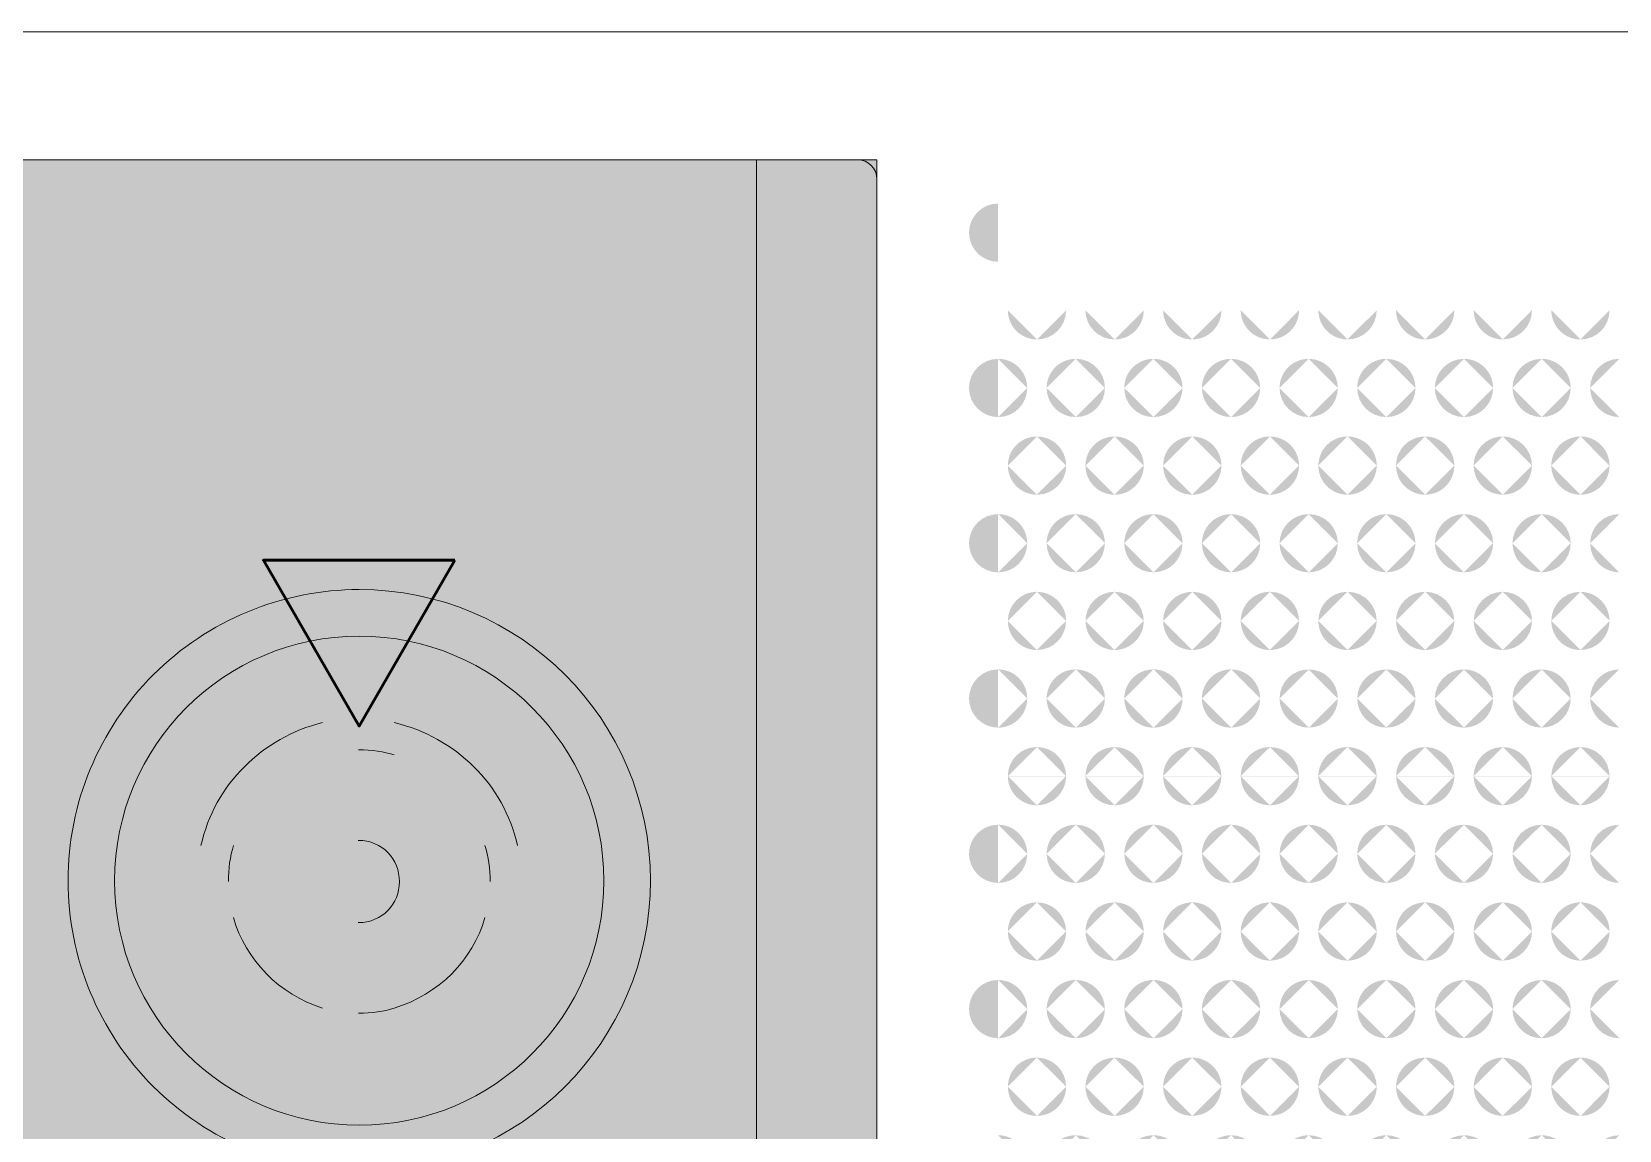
# Model space of a CAD drawing. Header units: millimetres. Extents: x 53 to 536, y 329 to 488.
# Drawn here: x 372.69 to 413.59, y 459.22 to 487.53 of the extents above; entities that cross this region are included whole.
import ezdxf

# ---------------------------------------------------------------- set-up
doc = ezdxf.new("R2010")
doc.units = ezdxf.units.MM
doc.header["$MEASUREMENT"] = 0

msp = doc.modelspace()

# ---------------------------------------------------------------- hatches: boundary and pattern name
at = {"transparency": 33554559}
h = msp.add_hatch(color=256, dxfattribs=at)
h.paths.add_polyline_path([(194.888, 484.233, 0.413518), (194.387, 483.732)], flags=0)
h.paths.add_polyline_path([(194.387, 483.732), (194.387, 447.576)], flags=0)
h.paths.add_polyline_path([(194.387, 447.576, 0.412064), (194.888, 447.076)], flags=0)
h.paths.add_polyline_path([(194.888, 447.076), (393.967, 447.076)], flags=0)
h.paths.add_polyline_path([(393.967, 447.076, 0.411337), (394.467, 447.576)], flags=0)
h.paths.add_polyline_path([(394.467, 447.576), (394.467, 483.732)], flags=0)
h.paths.add_polyline_path([(394.467, 483.732, 0.412791), (393.967, 484.233)], flags=0)
for points in [[(194.387, 447.077), (394.467, 447.077), (394.467, 484.233), (194.387, 484.233)], [(397.59, 483.102), (397.59, 481.602), (397.59, 481.602, -0.41376), (396.839, 482.353), (396.839, 482.353, -0.413809)], [(397.59, 479.101), (397.59, 477.6), (397.59, 477.6, -0.41376), (396.839, 478.351), (396.839, 478.351, -0.414027)], [(397.59, 475.099), (397.59, 473.599), (397.59, 473.599, -0.41376), (396.839, 474.35), (396.839, 474.35, -0.413542)], [(381.128, 469.639), (383.594, 473.911), (378.661, 473.911)], [(387.431, 465.654, 0.414217), (381.128, 471.956), (381.128, 471.956, 0.414108), (374.827, 465.654), (374.827, 465.654, 0.414223), (381.128, 459.352), (381.128, 459.352, 0.414332)], [(397.59, 471.098), (397.59, 469.597), (397.59, 469.597, -0.413976), (396.839, 470.348), (396.839, 470.348, -0.413542)], [(397.59, 467.095), (397.59, 465.595), (397.59, 465.595, -0.413709), (396.839, 466.347), (396.839, 466.347, -0.41359)], [(397.59, 463.094), (397.59, 461.593), (397.59, 461.593, -0.413275), (396.839, 462.344), (396.839, 462.344, -0.414027)]]:
    msp.add_hatch(color=256, dxfattribs=at).paths.add_polyline_path(points)
h = msp.add_hatch(color=256, dxfattribs=at)
h.paths.add_polyline_path([(397.59, 477.6), (397.59, 479.101)], flags=0)
h.paths.add_polyline_path([(398.339, 478.35, 0.414779), (397.59, 479.101)], flags=0)
h.paths.add_polyline_path([(397.59, 477.6, 0.414078), (398.339, 478.35)], flags=0)
h.paths.add_polyline_path([(401.591, 479.101), (401.591, 477.6)], flags=0)
h.paths.add_polyline_path([(400.84, 478.35, 0.414027), (401.591, 477.6)], flags=0)
h.paths.add_polyline_path([(401.591, 479.101, 0.414729), (400.84, 478.35)], flags=0)
h.paths.add_polyline_path([(398.839, 478.35, 0.414027), (399.59, 477.6)], flags=0)
h.paths.add_polyline_path([(399.59, 479.101, 0.414729), (398.839, 478.35)], flags=0)
h.paths.add_polyline_path([(400.341, 478.35, 0.41376), (399.59, 479.101)], flags=0)
h.paths.add_polyline_path([(399.59, 477.6, 0.413057), (400.341, 478.35)], flags=0)
h.paths.add_polyline_path([(399.341, 476.35), (397.84, 476.35)], flags=0)
h.paths.add_polyline_path([(398.589, 477.1, 0.415048), (397.84, 476.35)], flags=0)
h.paths.add_polyline_path([(399.341, 476.35, 0.414244), (398.589, 477.1)], flags=0)
h.paths.add_polyline_path([(401.34, 476.35), (399.839, 476.35)], flags=0)
h.paths.add_polyline_path([(400.591, 477.1, 0.414244), (399.839, 476.35)], flags=0)
h.paths.add_polyline_path([(401.34, 476.35, 0.415048), (400.591, 477.1)], flags=0)
h.paths.add_polyline_path([(397.84, 480.351), (399.341, 480.351)], flags=0)
h.paths.add_polyline_path([(398.589, 479.601, 0.413759), (399.341, 480.351)], flags=0)
h.paths.add_polyline_path([(397.84, 480.351, 0.414563), (398.589, 479.601)], flags=0)
h.paths.add_polyline_path([(399.839, 480.351), (401.34, 480.351)], flags=0)
h.paths.add_polyline_path([(400.591, 479.601, 0.414563), (401.34, 480.351)], flags=0)
h.paths.add_polyline_path([(399.839, 480.351, 0.413759), (400.591, 479.601)], flags=0)
h = msp.add_hatch(color=256, dxfattribs=at)
h.paths.add_polyline_path([(401.591, 477.6), (401.591, 479.101)], flags=0)
h.paths.add_polyline_path([(402.34, 478.35, 0.414779), (401.591, 479.101)], flags=0)
h.paths.add_polyline_path([(401.591, 477.6, 0.414078), (402.34, 478.35)], flags=0)
h.paths.add_polyline_path([(405.591, 479.101), (405.591, 477.6)], flags=0)
h.paths.add_polyline_path([(404.84, 478.35, 0.413542), (405.591, 477.6)], flags=0)
h.paths.add_polyline_path([(405.591, 479.101, 0.414244), (404.84, 478.35)], flags=0)
h.paths.add_polyline_path([(402.84, 478.35, 0.414027), (403.591, 477.6)], flags=0)
h.paths.add_polyline_path([(403.591, 479.101, 0.414729), (402.84, 478.35)], flags=0)
h.paths.add_polyline_path([(404.342, 478.35, 0.413276), (403.591, 479.101)], flags=0)
h.paths.add_polyline_path([(403.591, 477.6, 0.412573), (404.342, 478.35)], flags=0)
h.paths.add_polyline_path([(403.342, 476.35), (401.841, 476.35)], flags=0)
h.paths.add_polyline_path([(402.59, 477.1, 0.415048), (401.841, 476.35)], flags=0)
h.paths.add_polyline_path([(403.342, 476.35, 0.414728), (402.59, 477.1)], flags=0)
h.paths.add_polyline_path([(405.341, 476.35), (403.84, 476.35)], flags=0)
h.paths.add_polyline_path([(404.592, 477.1, 0.415212), (403.84, 476.35)], flags=0)
h.paths.add_polyline_path([(405.341, 476.35, 0.415048), (404.592, 477.1)], flags=0)
h.paths.add_polyline_path([(401.841, 480.351), (403.342, 480.351)], flags=0)
h.paths.add_polyline_path([(402.59, 479.601, 0.414243), (403.342, 480.351)], flags=0)
h.paths.add_polyline_path([(401.841, 480.351, 0.414563), (402.59, 479.601)], flags=0)
h.paths.add_polyline_path([(403.84, 480.351), (405.341, 480.351)], flags=0)
h.paths.add_polyline_path([(404.592, 479.601, 0.414563), (405.341, 480.351)], flags=0)
h.paths.add_polyline_path([(403.84, 480.351, 0.414728), (404.592, 479.601)], flags=0)
h = msp.add_hatch(color=256, dxfattribs=at)
h.paths.add_polyline_path([(405.591, 477.6), (405.591, 479.101)], flags=0)
h.paths.add_polyline_path([(406.341, 478.35, 0.414027), (405.591, 479.101)], flags=0)
h.paths.add_polyline_path([(405.591, 477.6, 0.413325), (406.341, 478.35)], flags=0)
h.paths.add_polyline_path([(409.592, 479.101), (409.592, 477.6)], flags=0)
h.paths.add_polyline_path([(408.841, 478.35, 0.413274), (409.592, 477.6)], flags=0)
h.paths.add_polyline_path([(409.592, 479.101, 0.413977), (408.841, 478.35)], flags=0)
h.paths.add_polyline_path([(406.841, 478.35, 0.41381), (407.591, 477.6)], flags=0)
h.paths.add_polyline_path([(407.591, 479.101, 0.414512), (406.841, 478.35)], flags=0)
h.paths.add_polyline_path([(408.342, 478.35, 0.41376), (407.591, 479.101)], flags=0)
h.paths.add_polyline_path([(407.591, 477.6, 0.413057), (408.342, 478.35)], flags=0)
h.paths.add_polyline_path([(407.343, 476.35), (405.84, 476.35)], flags=0)
h.paths.add_polyline_path([(406.591, 477.1, 0.414997), (405.84, 476.35)], flags=0)
h.paths.add_polyline_path([(407.343, 476.35, 0.414244), (406.591, 477.1)], flags=0)
h.paths.add_polyline_path([(409.342, 476.35), (407.842, 476.35)], flags=0)
h.paths.add_polyline_path([(408.591, 477.1, 0.41478), (407.842, 476.35)], flags=0)
h.paths.add_polyline_path([(409.342, 476.35, 0.414997), (408.591, 477.1)], flags=0)
h.paths.add_polyline_path([(405.84, 480.351), (407.343, 480.351)], flags=0)
h.paths.add_polyline_path([(406.591, 479.601, 0.413759), (407.343, 480.351)], flags=0)
h.paths.add_polyline_path([(405.84, 480.351, 0.414512), (406.591, 479.601)], flags=0)
h.paths.add_polyline_path([(407.842, 480.351), (409.342, 480.351)], flags=0)
h.paths.add_polyline_path([(408.591, 479.601, 0.414512), (409.342, 480.351)], flags=0)
h.paths.add_polyline_path([(407.842, 480.351, 0.414295), (408.591, 479.601)], flags=0)
h = msp.add_hatch(color=256, dxfattribs=at)
h.paths.add_polyline_path([(409.592, 477.6), (409.592, 479.101)], flags=0)
h.paths.add_polyline_path([(410.341, 478.35, 0.414294), (409.592, 479.101)], flags=0)
h.paths.add_polyline_path([(409.592, 477.6, 0.413592), (410.341, 478.35)], flags=0)
h.paths.add_polyline_path([(413.592, 479.101), (413.592, 477.6)], flags=0)
h.paths.add_polyline_path([(412.842, 478.35, 0.41284), (413.592, 477.6)], flags=0)
h.paths.add_polyline_path([(413.592, 479.101, 0.413542), (412.842, 478.35)], flags=0)
h.paths.add_polyline_path([(410.841, 478.35, 0.413274), (411.592, 477.6)], flags=0)
h.paths.add_polyline_path([(411.592, 479.101, 0.413977), (410.841, 478.35)], flags=0)
h.paths.add_polyline_path([(412.341, 478.35, 0.414294), (411.592, 479.101)], flags=0)
h.paths.add_polyline_path([(411.592, 477.6, 0.413592), (412.341, 478.35)], flags=0)
h.paths.add_polyline_path([(411.344, 476.35), (409.843, 476.35)], flags=0)
h.paths.add_polyline_path([(410.591, 477.1, 0.415048), (409.843, 476.35)], flags=0)
h.paths.add_polyline_path([(411.344, 476.35, 0.413976), (410.591, 477.1)], flags=0)
h.paths.add_polyline_path([(413.342, 476.35), (411.842, 476.35)], flags=0)
h.paths.add_polyline_path([(412.594, 477.1, 0.414728), (411.842, 476.35)], flags=0)
h.paths.add_polyline_path([(413.342, 476.35, 0.414563), (412.594, 477.1)], flags=0)
h.paths.add_polyline_path([(409.843, 480.351), (411.344, 480.351)], flags=0)
h.paths.add_polyline_path([(410.591, 479.601, 0.413491), (411.344, 480.351)], flags=0)
h.paths.add_polyline_path([(409.843, 480.351, 0.414563), (410.591, 479.601)], flags=0)
h.paths.add_polyline_path([(411.842, 480.351), (413.342, 480.351)], flags=0)
h.paths.add_polyline_path([(412.594, 479.601, 0.414077), (413.342, 480.351)], flags=0)
h.paths.add_polyline_path([(411.842, 480.351, 0.414243), (412.594, 479.601)], flags=0)
h = msp.add_hatch(color=256, dxfattribs=at)
h.paths.add_polyline_path([(397.59, 473.599), (397.59, 475.099)], flags=0)
h.paths.add_polyline_path([(398.339, 474.349, 0.414294), (397.59, 475.099)], flags=0)
h.paths.add_polyline_path([(397.59, 473.599, 0.414078), (398.339, 474.349)], flags=0)
h.paths.add_polyline_path([(401.591, 475.099), (401.591, 473.599)], flags=0)
h.paths.add_polyline_path([(400.84, 474.349, 0.414027), (401.591, 473.599)], flags=0)
h.paths.add_polyline_path([(401.591, 475.099, 0.414244), (400.84, 474.349)], flags=0)
h.paths.add_polyline_path([(398.839, 474.349, 0.414027), (399.59, 473.599)], flags=0)
h.paths.add_polyline_path([(399.59, 475.099, 0.414244), (398.839, 474.349)], flags=0)
h.paths.add_polyline_path([(400.341, 474.349, 0.413275), (399.59, 475.099)], flags=0)
h.paths.add_polyline_path([(399.59, 473.599, 0.413057), (400.341, 474.349)], flags=0)
h.paths.add_polyline_path([(399.341, 472.349), (397.84, 472.349)], flags=0)
h.paths.add_polyline_path([(398.589, 473.098, 0.414078), (397.84, 472.349)], flags=0)
h.paths.add_polyline_path([(399.341, 472.349, 0.413274), (398.589, 473.098)], flags=0)
h.paths.add_polyline_path([(401.34, 472.349), (399.839, 472.349)], flags=0)
h.paths.add_polyline_path([(400.591, 473.098, 0.413274), (399.839, 472.349)], flags=0)
h.paths.add_polyline_path([(401.34, 472.349, 0.414078), (400.591, 473.098)], flags=0)
h.paths.add_polyline_path([(397.84, 476.35), (399.341, 476.35)], flags=0)
h.paths.add_polyline_path([(398.589, 475.6, 0.414244), (399.341, 476.35)], flags=0)
h.paths.add_polyline_path([(397.84, 476.35, 0.415048), (398.589, 475.6)], flags=0)
h.paths.add_polyline_path([(399.839, 476.35), (401.34, 476.35)], flags=0)
h.paths.add_polyline_path([(400.591, 475.6, 0.415048), (401.34, 476.35)], flags=0)
h.paths.add_polyline_path([(399.839, 476.35, 0.414244), (400.591, 475.6)], flags=0)
h = msp.add_hatch(color=256, dxfattribs=at)
h.paths.add_polyline_path([(401.591, 473.599), (401.591, 475.099)], flags=0)
h.paths.add_polyline_path([(402.34, 474.349, 0.414294), (401.591, 475.099)], flags=0)
h.paths.add_polyline_path([(401.591, 473.599, 0.414078), (402.34, 474.349)], flags=0)
h.paths.add_polyline_path([(405.591, 475.099), (405.591, 473.599)], flags=0)
h.paths.add_polyline_path([(404.84, 474.349, 0.413542), (405.591, 473.599)], flags=0)
h.paths.add_polyline_path([(405.591, 475.099, 0.41376), (404.84, 474.349)], flags=0)
h.paths.add_polyline_path([(402.84, 474.349, 0.414027), (403.591, 473.599)], flags=0)
h.paths.add_polyline_path([(403.591, 475.099, 0.414244), (402.84, 474.349)], flags=0)
h.paths.add_polyline_path([(404.342, 474.349, 0.412791), (403.591, 475.099)], flags=0)
h.paths.add_polyline_path([(403.591, 473.599, 0.412573), (404.342, 474.349)], flags=0)
h.paths.add_polyline_path([(403.342, 472.349), (401.841, 472.349)], flags=0)
h.paths.add_polyline_path([(402.59, 473.098, 0.414078), (401.841, 472.349)], flags=0)
h.paths.add_polyline_path([(403.342, 472.349, 0.413759), (402.59, 473.098)], flags=0)
h.paths.add_polyline_path([(405.341, 472.349), (403.84, 472.349)], flags=0)
h.paths.add_polyline_path([(404.592, 473.098, 0.414243), (403.84, 472.349)], flags=0)
h.paths.add_polyline_path([(405.341, 472.349, 0.414078), (404.592, 473.098)], flags=0)
h.paths.add_polyline_path([(401.841, 476.35), (403.342, 476.35)], flags=0)
h.paths.add_polyline_path([(402.59, 475.6, 0.414728), (403.342, 476.35)], flags=0)
h.paths.add_polyline_path([(401.841, 476.35, 0.415048), (402.59, 475.6)], flags=0)
h.paths.add_polyline_path([(403.84, 476.35), (405.341, 476.35)], flags=0)
h.paths.add_polyline_path([(404.592, 475.6, 0.415048), (405.341, 476.35)], flags=0)
h.paths.add_polyline_path([(403.84, 476.35, 0.415212), (404.592, 475.6)], flags=0)
h = msp.add_hatch(color=256, dxfattribs=at)
h.paths.add_polyline_path([(405.591, 473.599), (405.591, 475.099)], flags=0)
h.paths.add_polyline_path([(406.341, 474.349, 0.413542), (405.591, 475.099)], flags=0)
h.paths.add_polyline_path([(405.591, 473.599, 0.413325), (406.341, 474.349)], flags=0)
h.paths.add_polyline_path([(409.592, 475.099), (409.592, 473.599)], flags=0)
h.paths.add_polyline_path([(408.841, 474.349, 0.413274), (409.592, 473.599)], flags=0)
h.paths.add_polyline_path([(409.592, 475.099, 0.413492), (408.841, 474.349)], flags=0)
h.paths.add_polyline_path([(406.841, 474.349, 0.41381), (407.591, 473.599)], flags=0)
h.paths.add_polyline_path([(407.591, 475.099, 0.414027), (406.841, 474.349)], flags=0)
h.paths.add_polyline_path([(408.342, 474.349, 0.413275), (407.591, 475.099)], flags=0)
h.paths.add_polyline_path([(407.591, 473.599, 0.413057), (408.342, 474.349)], flags=0)
h.paths.add_polyline_path([(407.343, 472.349), (405.84, 472.349)], flags=0)
h.paths.add_polyline_path([(406.591, 473.098, 0.414027), (405.84, 472.349)], flags=0)
h.paths.add_polyline_path([(407.343, 472.349, 0.413274), (406.591, 473.098)], flags=0)
h.paths.add_polyline_path([(409.342, 472.349), (407.842, 472.349)], flags=0)
h.paths.add_polyline_path([(408.591, 473.098, 0.41381), (407.842, 472.349)], flags=0)
h.paths.add_polyline_path([(409.342, 472.349, 0.414027), (408.591, 473.098)], flags=0)
h.paths.add_polyline_path([(405.84, 476.35), (407.343, 476.35)], flags=0)
h.paths.add_polyline_path([(406.591, 475.6, 0.414244), (407.343, 476.35)], flags=0)
h.paths.add_polyline_path([(405.84, 476.35, 0.414997), (406.591, 475.6)], flags=0)
h.paths.add_polyline_path([(407.842, 476.35), (409.342, 476.35)], flags=0)
h.paths.add_polyline_path([(408.591, 475.6, 0.414997), (409.342, 476.35)], flags=0)
h.paths.add_polyline_path([(407.842, 476.35, 0.41478), (408.591, 475.6)], flags=0)
h = msp.add_hatch(color=256, dxfattribs=at)
h.paths.add_polyline_path([(409.592, 473.599), (409.592, 475.099)], flags=0)
h.paths.add_polyline_path([(410.341, 474.349, 0.413809), (409.592, 475.099)], flags=0)
h.paths.add_polyline_path([(409.592, 473.599, 0.413592), (410.341, 474.349)], flags=0)
h.paths.add_polyline_path([(413.592, 475.099), (413.592, 473.599)], flags=0)
h.paths.add_polyline_path([(412.842, 474.349, 0.41284), (413.592, 473.599)], flags=0)
h.paths.add_polyline_path([(413.592, 475.099, 0.413057), (412.842, 474.349)], flags=0)
h.paths.add_polyline_path([(410.841, 474.349, 0.413274), (411.592, 473.599)], flags=0)
h.paths.add_polyline_path([(411.592, 475.099, 0.413492), (410.841, 474.349)], flags=0)
h.paths.add_polyline_path([(412.341, 474.349, 0.413809), (411.592, 475.099)], flags=0)
h.paths.add_polyline_path([(411.592, 473.599, 0.413592), (412.341, 474.349)], flags=0)
h.paths.add_polyline_path([(411.344, 472.349), (409.843, 472.349)], flags=0)
h.paths.add_polyline_path([(410.591, 473.098, 0.414078), (409.843, 472.349)], flags=0)
h.paths.add_polyline_path([(411.344, 472.349, 0.413006), (410.591, 473.098)], flags=0)
h.paths.add_polyline_path([(413.342, 472.349), (411.842, 472.349)], flags=0)
h.paths.add_polyline_path([(412.594, 473.098, 0.413759), (411.842, 472.349)], flags=0)
h.paths.add_polyline_path([(413.342, 472.349, 0.413592), (412.594, 473.098)], flags=0)
h.paths.add_polyline_path([(409.843, 476.35), (411.344, 476.35)], flags=0)
h.paths.add_polyline_path([(410.591, 475.6, 0.413976), (411.344, 476.35)], flags=0)
h.paths.add_polyline_path([(409.843, 476.35, 0.415048), (410.591, 475.6)], flags=0)
h.paths.add_polyline_path([(411.842, 476.35), (413.342, 476.35)], flags=0)
h.paths.add_polyline_path([(412.594, 475.6, 0.414563), (413.342, 476.35)], flags=0)
h.paths.add_polyline_path([(411.842, 476.35, 0.414728), (412.594, 475.6)], flags=0)
h = msp.add_hatch(color=256, dxfattribs=at)
h.paths.add_polyline_path([(381.128, 458.152, 0.414199), (388.631, 465.654)], flags=0)
h.paths.add_polyline_path([(373.626, 465.654, 0.414275), (381.128, 458.152)], flags=0)
h.paths.add_polyline_path([(381.128, 473.155, 0.414253), (373.626, 465.654)], flags=0)
h.paths.add_polyline_path([(388.631, 465.654, 0.414178), (381.128, 473.155)], flags=0)
h = msp.add_hatch(color=256, dxfattribs=at)
h.paths.add_polyline_path([(397.59, 469.597), (397.59, 471.098)], flags=0)
h.paths.add_polyline_path([(398.339, 470.347, 0.414294), (397.59, 471.098)], flags=0)
h.paths.add_polyline_path([(397.59, 469.597, 0.414294), (398.339, 470.347)], flags=0)
h.paths.add_polyline_path([(401.591, 471.098), (401.591, 469.597)], flags=0)
h.paths.add_polyline_path([(400.84, 470.347, 0.414244), (401.591, 469.597)], flags=0)
h.paths.add_polyline_path([(401.591, 471.098, 0.414244), (400.84, 470.347)], flags=0)
h.paths.add_polyline_path([(398.839, 470.347, 0.414244), (399.59, 469.597)], flags=0)
h.paths.add_polyline_path([(399.59, 471.098, 0.414244), (398.839, 470.347)], flags=0)
h.paths.add_polyline_path([(400.341, 470.347, 0.413275), (399.59, 471.098)], flags=0)
h.paths.add_polyline_path([(399.59, 469.597, 0.413275), (400.341, 470.347)], flags=0)
h.paths.add_polyline_path([(399.341, 468.347), (397.84, 468.347)], flags=0)
h.paths.add_polyline_path([(398.589, 469.096, 0.414346), (397.84, 468.347)], flags=0)
h.paths.add_polyline_path([(399.341, 468.347, 0.41354), (398.589, 469.096)], flags=0)
h.paths.add_polyline_path([(401.34, 468.347), (399.839, 468.347)], flags=0)
h.paths.add_polyline_path([(400.591, 469.096, 0.41354), (399.839, 468.347)], flags=0)
h.paths.add_polyline_path([(401.34, 468.347, 0.414346), (400.591, 469.096)], flags=0)
h.paths.add_polyline_path([(397.84, 472.348), (397.84, 472.349), (399.341, 472.349), (399.341, 472.348)], flags=0)
h.paths.add_polyline_path([(398.589, 471.598, 0.413759), (399.341, 472.348)], flags=0)
h.paths.add_polyline_path([(397.84, 472.348, 0.414563), (398.589, 471.598)], flags=0)
h.paths.add_polyline_path([(399.839, 472.348), (399.839, 472.349), (401.34, 472.349), (401.34, 472.348)], flags=0)
h.paths.add_polyline_path([(400.591, 471.598, 0.414563), (401.34, 472.348)], flags=0)
h.paths.add_polyline_path([(399.839, 472.348, 0.413759), (400.591, 471.598)], flags=0)
h = msp.add_hatch(color=256, dxfattribs=at)
h.paths.add_polyline_path([(401.591, 469.597), (401.591, 471.098)], flags=0)
h.paths.add_polyline_path([(402.34, 470.347, 0.414294), (401.591, 471.098)], flags=0)
h.paths.add_polyline_path([(401.591, 469.597, 0.414294), (402.34, 470.347)], flags=0)
h.paths.add_polyline_path([(405.591, 471.098), (405.591, 469.597)], flags=0)
h.paths.add_polyline_path([(404.84, 470.347, 0.41376), (405.591, 469.597)], flags=0)
h.paths.add_polyline_path([(405.591, 471.098, 0.41376), (404.84, 470.347)], flags=0)
h.paths.add_polyline_path([(402.84, 470.347, 0.414244), (403.591, 469.597)], flags=0)
h.paths.add_polyline_path([(403.591, 471.098, 0.414244), (402.84, 470.347)], flags=0)
h.paths.add_polyline_path([(404.342, 470.347, 0.412791), (403.591, 471.098)], flags=0)
h.paths.add_polyline_path([(403.591, 469.597, 0.412791), (404.342, 470.347)], flags=0)
h.paths.add_polyline_path([(403.342, 468.347), (401.841, 468.347)], flags=0)
h.paths.add_polyline_path([(402.59, 469.096, 0.414346), (401.841, 468.347)], flags=0)
h.paths.add_polyline_path([(403.342, 468.347, 0.414025), (402.59, 469.096)], flags=0)
h.paths.add_polyline_path([(405.341, 468.347), (403.84, 468.347)], flags=0)
h.paths.add_polyline_path([(404.592, 469.096, 0.414509), (403.84, 468.347)], flags=0)
h.paths.add_polyline_path([(405.341, 468.347, 0.414346), (404.592, 469.096)], flags=0)
h.paths.add_polyline_path([(401.841, 472.348), (401.841, 472.349), (403.342, 472.349), (403.342, 472.348)], flags=0)
h.paths.add_polyline_path([(402.59, 471.598, 0.414243), (403.342, 472.348)], flags=0)
h.paths.add_polyline_path([(401.841, 472.348, 0.414563), (402.59, 471.598)], flags=0)
h.paths.add_polyline_path([(403.84, 472.348), (403.84, 472.349), (405.341, 472.349), (405.341, 472.348)], flags=0)
h.paths.add_polyline_path([(404.592, 471.598, 0.414563), (405.341, 472.348)], flags=0)
h.paths.add_polyline_path([(403.84, 472.348, 0.414728), (404.592, 471.598)], flags=0)
h = msp.add_hatch(color=256, dxfattribs=at)
h.paths.add_polyline_path([(405.591, 469.597), (405.591, 471.098)], flags=0)
h.paths.add_polyline_path([(406.341, 470.347, 0.413542), (405.591, 471.098)], flags=0)
h.paths.add_polyline_path([(405.591, 469.597, 0.413542), (406.341, 470.347)], flags=0)
h.paths.add_polyline_path([(409.592, 471.098), (409.592, 469.597)], flags=0)
h.paths.add_polyline_path([(408.841, 470.347, 0.413492), (409.592, 469.597)], flags=0)
h.paths.add_polyline_path([(409.592, 471.098, 0.413492), (408.841, 470.347)], flags=0)
h.paths.add_polyline_path([(406.841, 470.347, 0.414027), (407.591, 469.597)], flags=0)
h.paths.add_polyline_path([(407.591, 471.098, 0.414027), (406.841, 470.347)], flags=0)
h.paths.add_polyline_path([(408.342, 470.347, 0.413275), (407.591, 471.098)], flags=0)
h.paths.add_polyline_path([(407.591, 469.597, 0.413275), (408.342, 470.347)], flags=0)
h.paths.add_polyline_path([(407.343, 468.347), (405.84, 468.347)], flags=0)
h.paths.add_polyline_path([(406.591, 469.096, 0.414294), (405.84, 468.347)], flags=0)
h.paths.add_polyline_path([(407.343, 468.347, 0.41354), (406.591, 469.096)], flags=0)
h.paths.add_polyline_path([(409.342, 468.347), (407.842, 468.347)], flags=0)
h.paths.add_polyline_path([(408.591, 469.096, 0.414077), (407.842, 468.347)], flags=0)
h.paths.add_polyline_path([(409.342, 468.347, 0.414294), (408.591, 469.096)], flags=0)
h.paths.add_polyline_path([(405.84, 472.348), (405.84, 472.349), (407.343, 472.349), (407.343, 472.348)], flags=0)
h.paths.add_polyline_path([(406.591, 471.598, 0.413759), (407.343, 472.348)], flags=0)
h.paths.add_polyline_path([(405.84, 472.348, 0.414512), (406.591, 471.598)], flags=0)
h.paths.add_polyline_path([(407.842, 472.348), (407.842, 472.349), (409.342, 472.349), (409.342, 472.348)], flags=0)
h.paths.add_polyline_path([(408.591, 471.598, 0.414512), (409.342, 472.348)], flags=0)
h.paths.add_polyline_path([(407.842, 472.348, 0.414295), (408.591, 471.598)], flags=0)
h = msp.add_hatch(color=256, dxfattribs=at)
h.paths.add_polyline_path([(409.592, 469.597), (409.592, 471.098)], flags=0)
h.paths.add_polyline_path([(410.341, 470.347, 0.413809), (409.592, 471.098)], flags=0)
h.paths.add_polyline_path([(409.592, 469.597, 0.413809), (410.341, 470.347)], flags=0)
h.paths.add_polyline_path([(413.592, 471.098), (413.592, 469.597)], flags=0)
h.paths.add_polyline_path([(412.842, 470.347, 0.413057), (413.592, 469.597)], flags=0)
h.paths.add_polyline_path([(413.592, 471.098, 0.413057), (412.842, 470.347)], flags=0)
h.paths.add_polyline_path([(410.841, 470.347, 0.413492), (411.592, 469.597)], flags=0)
h.paths.add_polyline_path([(411.592, 471.098, 0.413492), (410.841, 470.347)], flags=0)
h.paths.add_polyline_path([(412.341, 470.347, 0.413809), (411.592, 471.098)], flags=0)
h.paths.add_polyline_path([(411.592, 469.597, 0.413809), (412.341, 470.347)], flags=0)
h.paths.add_polyline_path([(411.344, 468.347), (409.843, 468.347)], flags=0)
h.paths.add_polyline_path([(410.591, 469.096, 0.414346), (409.843, 468.347)], flags=0)
h.paths.add_polyline_path([(411.344, 468.347, 0.413272), (410.591, 469.096)], flags=0)
h.paths.add_polyline_path([(413.342, 468.347), (411.842, 468.347)], flags=0)
h.paths.add_polyline_path([(412.594, 469.096, 0.414025), (411.842, 468.347)], flags=0)
h.paths.add_polyline_path([(413.342, 468.347, 0.41386), (412.594, 469.096)], flags=0)
h.paths.add_polyline_path([(409.843, 472.348), (409.843, 472.349), (411.344, 472.349), (411.344, 472.348)], flags=0)
h.paths.add_polyline_path([(410.591, 471.598, 0.413491), (411.344, 472.348)], flags=0)
h.paths.add_polyline_path([(409.843, 472.348, 0.414563), (410.591, 471.598)], flags=0)
h.paths.add_polyline_path([(411.842, 472.348), (411.842, 472.349), (413.342, 472.349), (413.342, 472.348)], flags=0)
h.paths.add_polyline_path([(412.594, 471.598, 0.414077), (413.342, 472.348)], flags=0)
h.paths.add_polyline_path([(411.842, 472.348, 0.414243), (412.594, 471.598)], flags=0)
h = msp.add_hatch(color=256, dxfattribs=at)
h.paths.add_polyline_path([(381.106, 469.025, 0.070102), (380.18, 468.893)], flags=0)
h.paths.add_polyline_path([(380.18, 468.893), (380.18, 469.73)], flags=0)
h.paths.add_polyline_path([(377.051, 466.557), (377.887, 466.557)], flags=0)
h.paths.add_polyline_path([(380.179, 468.893, 0.264187), (377.887, 466.557)], flags=0)
h.paths.add_polyline_path([(380.179, 468.893), (380.179, 466.557), (377.89, 466.557)], flags=0)
h.paths.add_polyline_path([(377.756, 465.631, 0.070082), (377.89, 464.706)], flags=0)
h.paths.add_polyline_path([(377.89, 464.706), (380.179, 464.706), (380.179, 462.369)], flags=0)
h.paths.add_polyline_path([(377.887, 464.706), (377.051, 464.706)], flags=0)
h.paths.add_polyline_path([(377.051, 464.706, 0.285216), (380.18, 461.576)], flags=0)
h.paths.add_polyline_path([(380.18, 461.576), (380.18, 462.369)], flags=0)
h.paths.add_polyline_path([(380.18, 462.369, 0.069392), (381.106, 462.239)], flags=0)
h.paths.add_polyline_path([(382.031, 462.369), (382.031, 461.576)], flags=0)
h.paths.add_polyline_path([(382.031, 461.576, 0.288515), (385.204, 464.706)], flags=0)
h.paths.add_polyline_path([(385.204, 464.706), (384.368, 464.706)], flags=0)
h.paths.add_polyline_path([(384.368, 464.706, 0.069332), (384.501, 465.631)], flags=0)
h.paths.add_polyline_path([(384.368, 466.557), (385.204, 466.557)], flags=0)
h.paths.add_polyline_path([(384.366, 466.557, 0.268692), (382.031, 468.893)], flags=0)
h.paths.add_polyline_path([(384.366, 466.557), (382.031, 466.557)], flags=0)
h.paths.add_polyline_path([(381.105, 466.69, 0.406622), (380.047, 465.631)], flags=0)
h.paths.add_polyline_path([(380.047, 465.631, 0.406622), (381.105, 464.573)], flags=0)
h.paths.add_polyline_path([(382.031, 464.706), (384.366, 464.706)], flags=0)
h = msp.add_hatch(color=256, dxfattribs=at)
h.paths.add_polyline_path([(397.59, 465.595), (397.59, 467.095)], flags=0)
h.paths.add_polyline_path([(398.339, 466.346, 0.414346), (397.59, 467.095)], flags=0)
h.paths.add_polyline_path([(397.59, 465.595, 0.414026), (398.339, 466.346)], flags=0)
h.paths.add_polyline_path([(401.591, 467.095), (401.591, 465.595)], flags=0)
h.paths.add_polyline_path([(400.84, 466.346, 0.413977), (401.591, 465.595)], flags=0)
h.paths.add_polyline_path([(401.591, 467.095, 0.414294), (400.84, 466.346)], flags=0)
h.paths.add_polyline_path([(398.839, 466.346, 0.413977), (399.59, 465.595)], flags=0)
h.paths.add_polyline_path([(399.59, 467.095, 0.414294), (398.839, 466.346)], flags=0)
h.paths.add_polyline_path([(400.341, 466.346, 0.413324), (399.59, 467.095)], flags=0)
h.paths.add_polyline_path([(399.59, 465.595, 0.413008), (400.341, 466.346)], flags=0)
h.paths.add_polyline_path([(399.341, 464.345), (397.84, 464.345)], flags=0)
h.paths.add_polyline_path([(398.589, 465.094, 0.414832), (397.84, 464.345)], flags=0)
h.paths.add_polyline_path([(399.341, 464.345, 0.414026), (398.589, 465.094)], flags=0)
h.paths.add_polyline_path([(401.34, 464.345), (399.839, 464.345)], flags=0)
h.paths.add_polyline_path([(400.591, 465.094, 0.414026), (399.839, 464.345)], flags=0)
h.paths.add_polyline_path([(401.34, 464.345, 0.414832), (400.591, 465.094)], flags=0)
h.paths.add_polyline_path([(397.84, 468.346), (397.84, 468.347), (399.341, 468.347), (399.341, 468.346)], flags=0)
h.paths.add_polyline_path([(398.589, 467.596, 0.413492), (399.341, 468.346)], flags=0)
h.paths.add_polyline_path([(397.84, 468.346, 0.414294), (398.589, 467.596)], flags=0)
h.paths.add_polyline_path([(399.839, 468.346), (399.839, 468.347), (401.34, 468.347), (401.34, 468.346)], flags=0)
h.paths.add_polyline_path([(400.591, 467.596, 0.414294), (401.34, 468.346)], flags=0)
h.paths.add_polyline_path([(399.839, 468.346, 0.413492), (400.591, 467.596)], flags=0)
h = msp.add_hatch(color=256, dxfattribs=at)
h.paths.add_polyline_path([(401.591, 465.595), (401.591, 467.095)], flags=0)
h.paths.add_polyline_path([(402.34, 466.346, 0.414346), (401.591, 467.095)], flags=0)
h.paths.add_polyline_path([(401.591, 465.595, 0.414026), (402.34, 466.346)], flags=0)
h.paths.add_polyline_path([(405.591, 467.095), (405.591, 465.595)], flags=0)
h.paths.add_polyline_path([(404.84, 466.346, 0.413492), (405.591, 465.595)], flags=0)
h.paths.add_polyline_path([(405.591, 467.095, 0.413809), (404.84, 466.346)], flags=0)
h.paths.add_polyline_path([(402.84, 466.346, 0.413977), (403.591, 465.595)], flags=0)
h.paths.add_polyline_path([(403.591, 467.095, 0.414294), (402.84, 466.346)], flags=0)
h.paths.add_polyline_path([(404.342, 466.346, 0.41284), (403.591, 467.095)], flags=0)
h.paths.add_polyline_path([(403.591, 465.595, 0.412524), (404.342, 466.346)], flags=0)
h.paths.add_polyline_path([(403.342, 464.345), (401.841, 464.345)], flags=0)
h.paths.add_polyline_path([(402.59, 465.094, 0.414832), (401.841, 464.345)], flags=0)
h.paths.add_polyline_path([(403.342, 464.345, 0.41451), (402.59, 465.094)], flags=0)
h.paths.add_polyline_path([(405.341, 464.345), (403.84, 464.345)], flags=0)
h.paths.add_polyline_path([(404.592, 465.094, 0.414994), (403.84, 464.345)], flags=0)
h.paths.add_polyline_path([(405.341, 464.345, 0.414832), (404.592, 465.094)], flags=0)
h.paths.add_polyline_path([(401.841, 468.346), (401.841, 468.347), (403.342, 468.347), (403.342, 468.346)], flags=0)
h.paths.add_polyline_path([(402.59, 467.596, 0.413976), (403.342, 468.346)], flags=0)
h.paths.add_polyline_path([(401.841, 468.346, 0.414294), (402.59, 467.596)], flags=0)
h.paths.add_polyline_path([(403.84, 468.346), (403.84, 468.347), (405.341, 468.347), (405.341, 468.346)], flags=0)
h.paths.add_polyline_path([(404.592, 467.596, 0.414294), (405.341, 468.346)], flags=0)
h.paths.add_polyline_path([(403.84, 468.346, 0.414461), (404.592, 467.596)], flags=0)
h = msp.add_hatch(color=256, dxfattribs=at)
h.paths.add_polyline_path([(405.591, 465.595), (405.591, 467.095)], flags=0)
h.paths.add_polyline_path([(406.341, 466.346, 0.413592), (405.591, 467.095)], flags=0)
h.paths.add_polyline_path([(405.591, 465.595, 0.413274), (406.341, 466.346)], flags=0)
h.paths.add_polyline_path([(409.592, 467.095), (409.592, 465.595)], flags=0)
h.paths.add_polyline_path([(408.841, 466.346, 0.413226), (409.592, 465.595)], flags=0)
h.paths.add_polyline_path([(409.592, 467.095, 0.41354), (408.841, 466.346)], flags=0)
h.paths.add_polyline_path([(406.841, 466.346, 0.413759), (407.591, 465.595)], flags=0)
h.paths.add_polyline_path([(407.591, 467.095, 0.414077), (406.841, 466.346)], flags=0)
h.paths.add_polyline_path([(408.342, 466.346, 0.413324), (407.591, 467.095)], flags=0)
h.paths.add_polyline_path([(407.591, 465.595, 0.413008), (408.342, 466.346)], flags=0)
h.paths.add_polyline_path([(407.343, 464.345), (405.84, 464.345)], flags=0)
h.paths.add_polyline_path([(406.591, 465.094, 0.414779), (405.84, 464.345)], flags=0)
h.paths.add_polyline_path([(407.343, 464.345, 0.414026), (406.591, 465.094)], flags=0)
h.paths.add_polyline_path([(409.342, 464.345), (407.842, 464.345)], flags=0)
h.paths.add_polyline_path([(408.591, 465.094, 0.414563), (407.842, 464.345)], flags=0)
h.paths.add_polyline_path([(409.342, 464.345, 0.414779), (408.591, 465.094)], flags=0)
h.paths.add_polyline_path([(405.84, 468.346), (405.84, 468.347), (407.343, 468.347), (407.343, 468.346)], flags=0)
h.paths.add_polyline_path([(406.591, 467.596, 0.413492), (407.343, 468.346)], flags=0)
h.paths.add_polyline_path([(405.84, 468.346, 0.414244), (406.591, 467.596)], flags=0)
h.paths.add_polyline_path([(407.842, 468.346), (407.842, 468.347), (409.342, 468.347), (409.342, 468.346)], flags=0)
h.paths.add_polyline_path([(408.591, 467.596, 0.414244), (409.342, 468.346)], flags=0)
h.paths.add_polyline_path([(407.842, 468.346, 0.414027), (408.591, 467.596)], flags=0)
h = msp.add_hatch(color=256, dxfattribs=at)
h.paths.add_polyline_path([(409.592, 465.595), (409.592, 467.095)], flags=0)
h.paths.add_polyline_path([(410.341, 466.346, 0.41386), (409.592, 467.095)], flags=0)
h.paths.add_polyline_path([(409.592, 465.595, 0.41354), (410.341, 466.346)], flags=0)
h.paths.add_polyline_path([(413.592, 467.095), (413.592, 465.595)], flags=0)
h.paths.add_polyline_path([(412.842, 466.346, 0.41279), (413.592, 465.595)], flags=0)
h.paths.add_polyline_path([(413.592, 467.095, 0.413107), (412.842, 466.346)], flags=0)
h.paths.add_polyline_path([(410.841, 466.346, 0.413226), (411.592, 465.595)], flags=0)
h.paths.add_polyline_path([(411.592, 467.095, 0.41354), (410.841, 466.346)], flags=0)
h.paths.add_polyline_path([(412.341, 466.346, 0.41386), (411.592, 467.095)], flags=0)
h.paths.add_polyline_path([(411.592, 465.595, 0.41354), (412.341, 466.346)], flags=0)
h.paths.add_polyline_path([(411.344, 464.345), (409.843, 464.345)], flags=0)
h.paths.add_polyline_path([(410.591, 465.094, 0.414832), (409.843, 464.345)], flags=0)
h.paths.add_polyline_path([(411.344, 464.345, 0.413757), (410.591, 465.094)], flags=0)
h.paths.add_polyline_path([(413.342, 464.345), (411.842, 464.345)], flags=0)
h.paths.add_polyline_path([(412.594, 465.094, 0.41451), (411.842, 464.345)], flags=0)
h.paths.add_polyline_path([(413.342, 464.345, 0.414346), (412.594, 465.094)], flags=0)
h.paths.add_polyline_path([(409.843, 468.346), (409.843, 468.347), (411.344, 468.347), (411.344, 468.346)], flags=0)
h.paths.add_polyline_path([(410.591, 467.596, 0.413225), (411.344, 468.346)], flags=0)
h.paths.add_polyline_path([(409.843, 468.346, 0.414294), (410.591, 467.596)], flags=0)
h.paths.add_polyline_path([(411.842, 468.346), (411.842, 468.347), (413.342, 468.347), (413.342, 468.346)], flags=0)
h.paths.add_polyline_path([(412.594, 467.596, 0.413809), (413.342, 468.346)], flags=0)
h.paths.add_polyline_path([(411.842, 468.346, 0.413976), (412.594, 467.596)], flags=0)
h = msp.add_hatch(color=256, dxfattribs=at)
h.paths.add_polyline_path([(397.59, 461.593), (397.59, 463.094)], flags=0)
h.paths.add_polyline_path([(398.339, 462.343, 0.414779), (397.59, 463.094)], flags=0)
h.paths.add_polyline_path([(397.59, 461.593, 0.413593), (398.339, 462.343)], flags=0)
h.paths.add_polyline_path([(401.591, 463.094), (401.591, 461.593)], flags=0)
h.paths.add_polyline_path([(400.84, 462.343, 0.413542), (401.591, 461.593)], flags=0)
h.paths.add_polyline_path([(401.591, 463.094, 0.414729), (400.84, 462.343)], flags=0)
h.paths.add_polyline_path([(398.839, 462.343, 0.413542), (399.59, 461.593)], flags=0)
h.paths.add_polyline_path([(399.59, 463.094, 0.414729), (398.839, 462.343)], flags=0)
h.paths.add_polyline_path([(400.341, 462.343, 0.41376), (399.59, 463.094)], flags=0)
h.paths.add_polyline_path([(399.59, 461.593, 0.412572), (400.341, 462.343)], flags=0)
h.paths.add_polyline_path([(399.341, 460.344), (397.84, 460.344)], flags=0)
h.paths.add_polyline_path([(398.589, 461.093, 0.414832), (397.84, 460.344)], flags=0)
h.paths.add_polyline_path([(399.341, 460.344, 0.414026), (398.589, 461.093)], flags=0)
h.paths.add_polyline_path([(401.34, 460.344), (399.839, 460.344)], flags=0)
h.paths.add_polyline_path([(400.591, 461.093, 0.414026), (399.839, 460.344)], flags=0)
h.paths.add_polyline_path([(401.34, 460.344, 0.414832), (400.591, 461.093)], flags=0)
h.paths.add_polyline_path([(397.84, 464.344), (397.84, 464.345), (399.341, 464.345), (399.341, 464.344)], flags=0)
h.paths.add_polyline_path([(398.589, 463.594, 0.414244), (399.341, 464.344)], flags=0)
h.paths.add_polyline_path([(397.84, 464.344, 0.415048), (398.589, 463.594)], flags=0)
h.paths.add_polyline_path([(399.839, 464.344), (399.839, 464.345), (401.34, 464.345), (401.34, 464.344)], flags=0)
h.paths.add_polyline_path([(400.591, 463.594, 0.415048), (401.34, 464.344)], flags=0)
h.paths.add_polyline_path([(399.839, 464.344, 0.414244), (400.591, 463.594)], flags=0)
h = msp.add_hatch(color=256, dxfattribs=at)
h.paths.add_polyline_path([(401.591, 461.593), (401.591, 463.094)], flags=0)
h.paths.add_polyline_path([(402.34, 462.343, 0.414779), (401.591, 463.094)], flags=0)
h.paths.add_polyline_path([(401.591, 461.593, 0.413593), (402.34, 462.343)], flags=0)
h.paths.add_polyline_path([(405.591, 463.094), (405.591, 461.593)], flags=0)
h.paths.add_polyline_path([(404.84, 462.343, 0.413057), (405.591, 461.593)], flags=0)
h.paths.add_polyline_path([(405.591, 463.094, 0.414244), (404.84, 462.343)], flags=0)
h.paths.add_polyline_path([(402.84, 462.343, 0.413542), (403.591, 461.593)], flags=0)
h.paths.add_polyline_path([(403.591, 463.094, 0.414729), (402.84, 462.343)], flags=0)
h.paths.add_polyline_path([(404.342, 462.343, 0.413276), (403.591, 463.094)], flags=0)
h.paths.add_polyline_path([(403.591, 461.593, 0.412088), (404.342, 462.343)], flags=0)
h.paths.add_polyline_path([(403.342, 460.344), (401.841, 460.344)], flags=0)
h.paths.add_polyline_path([(402.59, 461.093, 0.414832), (401.841, 460.344)], flags=0)
h.paths.add_polyline_path([(403.342, 460.344, 0.41451), (402.59, 461.093)], flags=0)
h.paths.add_polyline_path([(405.341, 460.344), (403.84, 460.344)], flags=0)
h.paths.add_polyline_path([(404.592, 461.093, 0.414994), (403.84, 460.344)], flags=0)
h.paths.add_polyline_path([(405.341, 460.344, 0.414832), (404.592, 461.093)], flags=0)
h.paths.add_polyline_path([(401.841, 464.344), (401.841, 464.345), (403.342, 464.345), (403.342, 464.344)], flags=0)
h.paths.add_polyline_path([(402.59, 463.594, 0.414728), (403.342, 464.344)], flags=0)
h.paths.add_polyline_path([(401.841, 464.344, 0.415048), (402.59, 463.594)], flags=0)
h.paths.add_polyline_path([(403.84, 464.344), (403.84, 464.345), (405.341, 464.345), (405.341, 464.344)], flags=0)
h.paths.add_polyline_path([(404.592, 463.594, 0.415048), (405.341, 464.344)], flags=0)
h.paths.add_polyline_path([(403.84, 464.344, 0.415212), (404.592, 463.594)], flags=0)
h = msp.add_hatch(color=256, dxfattribs=at)
h.paths.add_polyline_path([(405.591, 461.593), (405.591, 463.094)], flags=0)
h.paths.add_polyline_path([(406.341, 462.343, 0.414027), (405.591, 463.094)], flags=0)
h.paths.add_polyline_path([(405.591, 461.593, 0.41284), (406.341, 462.343)], flags=0)
h.paths.add_polyline_path([(409.592, 463.094), (409.592, 461.593)], flags=0)
h.paths.add_polyline_path([(408.841, 462.343, 0.41279), (409.592, 461.593)], flags=0)
h.paths.add_polyline_path([(409.592, 463.094, 0.413977), (408.841, 462.343)], flags=0)
h.paths.add_polyline_path([(406.841, 462.343, 0.413325), (407.591, 461.593)], flags=0)
h.paths.add_polyline_path([(407.591, 463.094, 0.414512), (406.841, 462.343)], flags=0)
h.paths.add_polyline_path([(408.342, 462.343, 0.41376), (407.591, 463.094)], flags=0)
h.paths.add_polyline_path([(407.591, 461.593, 0.412572), (408.342, 462.343)], flags=0)
h.paths.add_polyline_path([(407.343, 460.344), (405.84, 460.344)], flags=0)
h.paths.add_polyline_path([(406.591, 461.093, 0.414779), (405.84, 460.344)], flags=0)
h.paths.add_polyline_path([(407.343, 460.344, 0.414026), (406.591, 461.093)], flags=0)
h.paths.add_polyline_path([(409.342, 460.344), (407.842, 460.344)], flags=0)
h.paths.add_polyline_path([(408.591, 461.093, 0.414563), (407.842, 460.344)], flags=0)
h.paths.add_polyline_path([(409.342, 460.344, 0.414779), (408.591, 461.093)], flags=0)
h.paths.add_polyline_path([(405.84, 464.344), (405.84, 464.345), (407.343, 464.345), (407.343, 464.344)], flags=0)
h.paths.add_polyline_path([(406.591, 463.594, 0.414244), (407.343, 464.344)], flags=0)
h.paths.add_polyline_path([(405.84, 464.344, 0.414997), (406.591, 463.594)], flags=0)
h.paths.add_polyline_path([(407.842, 464.344), (407.842, 464.345), (409.342, 464.345), (409.342, 464.344)], flags=0)
h.paths.add_polyline_path([(408.591, 463.594, 0.414997), (409.342, 464.344)], flags=0)
h.paths.add_polyline_path([(407.842, 464.344, 0.41478), (408.591, 463.594)], flags=0)
h = msp.add_hatch(color=256, dxfattribs=at)
h.paths.add_polyline_path([(409.592, 461.593), (409.592, 463.094)], flags=0)
h.paths.add_polyline_path([(410.341, 462.343, 0.414294), (409.592, 463.094)], flags=0)
h.paths.add_polyline_path([(409.592, 461.593, 0.413107), (410.341, 462.343)], flags=0)
h.paths.add_polyline_path([(413.592, 463.094), (413.592, 461.593)], flags=0)
h.paths.add_polyline_path([(412.842, 462.343, 0.412354), (413.592, 461.593)], flags=0)
h.paths.add_polyline_path([(413.592, 463.094, 0.413542), (412.842, 462.343)], flags=0)
h.paths.add_polyline_path([(410.841, 462.343, 0.41279), (411.592, 461.593)], flags=0)
h.paths.add_polyline_path([(411.592, 463.094, 0.413977), (410.841, 462.343)], flags=0)
h.paths.add_polyline_path([(412.341, 462.343, 0.414294), (411.592, 463.094)], flags=0)
h.paths.add_polyline_path([(411.592, 461.593, 0.413107), (412.341, 462.343)], flags=0)
h.paths.add_polyline_path([(411.344, 460.344), (409.843, 460.344)], flags=0)
h.paths.add_polyline_path([(410.591, 461.093, 0.414832), (409.843, 460.344)], flags=0)
h.paths.add_polyline_path([(411.344, 460.344, 0.413757), (410.591, 461.093)], flags=0)
h.paths.add_polyline_path([(413.342, 460.344), (411.842, 460.344)], flags=0)
h.paths.add_polyline_path([(412.594, 461.093, 0.41451), (411.842, 460.344)], flags=0)
h.paths.add_polyline_path([(413.342, 460.344, 0.414346), (412.594, 461.093)], flags=0)
h.paths.add_polyline_path([(409.843, 464.344), (409.843, 464.345), (411.344, 464.345), (411.344, 464.344)], flags=0)
h.paths.add_polyline_path([(410.591, 463.594, 0.413976), (411.344, 464.344)], flags=0)
h.paths.add_polyline_path([(409.843, 464.344, 0.415048), (410.591, 463.594)], flags=0)
h.paths.add_polyline_path([(411.842, 464.344), (411.842, 464.345), (413.342, 464.345), (413.342, 464.344)], flags=0)
h.paths.add_polyline_path([(412.594, 463.594, 0.414563), (413.342, 464.344)], flags=0)
h.paths.add_polyline_path([(411.842, 464.344, 0.414728), (412.594, 463.594)], flags=0)
h = msp.add_hatch(color=256, dxfattribs=at)
h.paths.add_polyline_path([(397.59, 457.592), (397.59, 459.093)], flags=0)
h.paths.add_polyline_path([(398.339, 458.342, 0.414779), (397.59, 459.093)], flags=0)
h.paths.add_polyline_path([(397.59, 457.592, 0.413593), (398.339, 458.342)], flags=0)
h.paths.add_polyline_path([(401.591, 459.093), (401.591, 457.592)], flags=0)
h.paths.add_polyline_path([(400.84, 458.342, 0.413542), (401.591, 457.592)], flags=0)
h.paths.add_polyline_path([(401.591, 459.093, 0.414729), (400.84, 458.342)], flags=0)
h.paths.add_polyline_path([(398.839, 458.342, 0.413542), (399.59, 457.592)], flags=0)
h.paths.add_polyline_path([(399.59, 459.093, 0.414729), (398.839, 458.342)], flags=0)
h.paths.add_polyline_path([(400.341, 458.342, 0.41376), (399.59, 459.093)], flags=0)
h.paths.add_polyline_path([(399.59, 457.592, 0.412572), (400.341, 458.342)], flags=0)
h.paths.add_polyline_path([(399.341, 456.342), (397.84, 456.342)], flags=0)
h.paths.add_polyline_path([(398.589, 457.092, 0.415048), (397.84, 456.342)], flags=0)
h.paths.add_polyline_path([(399.341, 456.342, 0.414244), (398.589, 457.092)], flags=0)
h.paths.add_polyline_path([(401.34, 456.342), (399.839, 456.342)], flags=0)
h.paths.add_polyline_path([(400.591, 457.092, 0.414244), (399.839, 456.342)], flags=0)
h.paths.add_polyline_path([(401.34, 456.342, 0.415048), (400.591, 457.092)], flags=0)
h.paths.add_polyline_path([(397.84, 460.343), (397.84, 460.344), (399.341, 460.344), (399.341, 460.343)], flags=0)
h.paths.add_polyline_path([(398.589, 459.593, 0.414244), (399.341, 460.343)], flags=0)
h.paths.add_polyline_path([(397.84, 460.343, 0.415048), (398.589, 459.593)], flags=0)
h.paths.add_polyline_path([(399.839, 460.343), (399.839, 460.344), (401.34, 460.344), (401.34, 460.343)], flags=0)
h.paths.add_polyline_path([(400.591, 459.593, 0.415048), (401.34, 460.343)], flags=0)
h.paths.add_polyline_path([(399.839, 460.343, 0.414244), (400.591, 459.593)], flags=0)
h = msp.add_hatch(color=256, dxfattribs=at)
h.paths.add_polyline_path([(401.591, 457.592), (401.591, 459.093)], flags=0)
h.paths.add_polyline_path([(402.34, 458.342, 0.414779), (401.591, 459.093)], flags=0)
h.paths.add_polyline_path([(401.591, 457.592, 0.413593), (402.34, 458.342)], flags=0)
h.paths.add_polyline_path([(405.591, 459.093), (405.591, 457.592)], flags=0)
h.paths.add_polyline_path([(404.84, 458.342, 0.413057), (405.591, 457.592)], flags=0)
h.paths.add_polyline_path([(405.591, 459.093, 0.414244), (404.84, 458.342)], flags=0)
h.paths.add_polyline_path([(402.84, 458.342, 0.413542), (403.591, 457.592)], flags=0)
h.paths.add_polyline_path([(403.591, 459.093, 0.414729), (402.84, 458.342)], flags=0)
h.paths.add_polyline_path([(404.342, 458.342, 0.413276), (403.591, 459.093)], flags=0)
h.paths.add_polyline_path([(403.591, 457.592, 0.412088), (404.342, 458.342)], flags=0)
h.paths.add_polyline_path([(403.342, 456.342), (401.841, 456.342)], flags=0)
h.paths.add_polyline_path([(402.59, 457.092, 0.415048), (401.841, 456.342)], flags=0)
h.paths.add_polyline_path([(403.342, 456.342, 0.414728), (402.59, 457.092)], flags=0)
h.paths.add_polyline_path([(405.341, 456.342), (403.84, 456.342)], flags=0)
h.paths.add_polyline_path([(404.592, 457.092, 0.415212), (403.84, 456.342)], flags=0)
h.paths.add_polyline_path([(405.341, 456.342, 0.415048), (404.592, 457.092)], flags=0)
h.paths.add_polyline_path([(401.841, 460.343), (401.841, 460.344), (403.342, 460.344), (403.342, 460.343)], flags=0)
h.paths.add_polyline_path([(402.59, 459.593, 0.414728), (403.342, 460.343)], flags=0)
h.paths.add_polyline_path([(401.841, 460.343, 0.415048), (402.59, 459.593)], flags=0)
h.paths.add_polyline_path([(403.84, 460.343), (403.84, 460.344), (405.341, 460.344), (405.341, 460.343)], flags=0)
h.paths.add_polyline_path([(404.592, 459.593, 0.415048), (405.341, 460.343)], flags=0)
h.paths.add_polyline_path([(403.84, 460.343, 0.415212), (404.592, 459.593)], flags=0)
h = msp.add_hatch(color=256, dxfattribs=at)
h.paths.add_polyline_path([(405.591, 457.592), (405.591, 459.093)], flags=0)
h.paths.add_polyline_path([(406.341, 458.342, 0.414027), (405.591, 459.093)], flags=0)
h.paths.add_polyline_path([(405.591, 457.592, 0.41284), (406.341, 458.342)], flags=0)
h.paths.add_polyline_path([(409.592, 459.093), (409.592, 457.592)], flags=0)
h.paths.add_polyline_path([(408.841, 458.342, 0.41279), (409.592, 457.592)], flags=0)
h.paths.add_polyline_path([(409.592, 459.093, 0.413977), (408.841, 458.342)], flags=0)
h.paths.add_polyline_path([(406.841, 458.342, 0.413325), (407.591, 457.592)], flags=0)
h.paths.add_polyline_path([(407.591, 459.093, 0.414512), (406.841, 458.342)], flags=0)
h.paths.add_polyline_path([(408.342, 458.342, 0.41376), (407.591, 459.093)], flags=0)
h.paths.add_polyline_path([(407.591, 457.592, 0.412572), (408.342, 458.342)], flags=0)
h.paths.add_polyline_path([(407.343, 456.342), (405.84, 456.342)], flags=0)
h.paths.add_polyline_path([(406.591, 457.092, 0.414997), (405.84, 456.342)], flags=0)
h.paths.add_polyline_path([(407.343, 456.342, 0.414244), (406.591, 457.092)], flags=0)
h.paths.add_polyline_path([(409.342, 456.342), (407.842, 456.342)], flags=0)
h.paths.add_polyline_path([(408.591, 457.092, 0.41478), (407.842, 456.342)], flags=0)
h.paths.add_polyline_path([(409.342, 456.342, 0.414997), (408.591, 457.092)], flags=0)
h.paths.add_polyline_path([(405.84, 460.343), (405.84, 460.344), (407.343, 460.344), (407.343, 460.343)], flags=0)
h.paths.add_polyline_path([(406.591, 459.593, 0.414244), (407.343, 460.343)], flags=0)
h.paths.add_polyline_path([(405.84, 460.343, 0.414997), (406.591, 459.593)], flags=0)
h.paths.add_polyline_path([(407.842, 460.343), (407.842, 460.344), (409.342, 460.344), (409.342, 460.343)], flags=0)
h.paths.add_polyline_path([(408.591, 459.593, 0.414997), (409.342, 460.343)], flags=0)
h.paths.add_polyline_path([(407.842, 460.343, 0.41478), (408.591, 459.593)], flags=0)
h = msp.add_hatch(color=256, dxfattribs=at)
h.paths.add_polyline_path([(409.592, 457.592), (409.592, 459.093)], flags=0)
h.paths.add_polyline_path([(410.341, 458.342, 0.414294), (409.592, 459.093)], flags=0)
h.paths.add_polyline_path([(409.592, 457.592, 0.413107), (410.341, 458.342)], flags=0)
h.paths.add_polyline_path([(413.592, 459.093), (413.592, 457.592)], flags=0)
h.paths.add_polyline_path([(412.842, 458.342, 0.412354), (413.592, 457.592)], flags=0)
h.paths.add_polyline_path([(413.592, 459.093, 0.413542), (412.842, 458.342)], flags=0)
h.paths.add_polyline_path([(410.841, 458.342, 0.41279), (411.592, 457.592)], flags=0)
h.paths.add_polyline_path([(411.592, 459.093, 0.413977), (410.841, 458.342)], flags=0)
h.paths.add_polyline_path([(412.341, 458.342, 0.414294), (411.592, 459.093)], flags=0)
h.paths.add_polyline_path([(411.592, 457.592, 0.413107), (412.341, 458.342)], flags=0)
h.paths.add_polyline_path([(411.344, 456.342), (409.843, 456.342)], flags=0)
h.paths.add_polyline_path([(410.591, 457.092, 0.415048), (409.843, 456.342)], flags=0)
h.paths.add_polyline_path([(411.344, 456.342, 0.413976), (410.591, 457.092)], flags=0)
h.paths.add_polyline_path([(413.342, 456.342), (411.842, 456.342)], flags=0)
h.paths.add_polyline_path([(412.594, 457.092, 0.414728), (411.842, 456.342)], flags=0)
h.paths.add_polyline_path([(413.342, 456.342, 0.414563), (412.594, 457.092)], flags=0)
h.paths.add_polyline_path([(409.843, 460.343), (409.843, 460.344), (411.344, 460.344), (411.344, 460.343)], flags=0)
h.paths.add_polyline_path([(410.591, 459.593, 0.413976), (411.344, 460.343)], flags=0)
h.paths.add_polyline_path([(409.843, 460.343, 0.415048), (410.591, 459.593)], flags=0)
h.paths.add_polyline_path([(411.842, 460.343), (411.842, 460.344), (413.342, 460.344), (413.342, 460.343)], flags=0)
h.paths.add_polyline_path([(412.594, 459.593, 0.414563), (413.342, 460.343)], flags=0)
h.paths.add_polyline_path([(411.842, 460.343, 0.414728), (412.594, 459.593)], flags=0)

# ---------------------------------------------------------------- linework, layer by layer
at = {"lineweight": 9}
for points in [[(510.817, 443.778), (75.767, 443.778), (75.767, 487.53), (510.817, 487.53)], [(394.467, 447.076), (194.387, 447.076), (194.387, 484.233), (394.467, 484.233)], [(194.888, 484.233), (393.967, 484.233)]]:
    msp.add_lwpolyline(points, close=True, dxfattribs=at)
msp.add_lwpolyline([(194.888, 484.233, 0.413518), (194.387, 483.732), (194.387, 447.576, 0.412064), (194.888, 447.076), (393.967, 447.076, 0.411337), (394.467, 447.576), (394.467, 483.732, 0.412791), (393.967, 484.233)], format="xyb", dxfattribs=at)
msp.add_lwpolyline([(391.36, 484.233), (391.36, 447.076)], dxfattribs=at)
at = {"lineweight": 53}
msp.add_lwpolyline([(383.594, 473.911), (381.128, 469.639), (378.661, 473.911)], close=True, dxfattribs=at)
at = {"lineweight": 9}
msp.add_lwpolyline([(381.128, 473.155, 0.414253), (373.626, 465.654, 0.414275), (381.128, 458.152, 0.414199), (388.631, 465.654, 0.414178)], format="xyb", close=True, dxfattribs=at)
msp.add_circle((381.129, 465.653), 6.302, dxfattribs=at)
for points in [[(380.18, 469.73), (378.637, 469.333), (377.403, 468.145), (377.051, 466.557)], [(385.204, 466.557), (384.852, 468.145), (383.619, 469.333), (382.031, 469.73)], [(382.031, 468.893), (381.768, 468.981), (381.457, 469.025), (381.106, 469.025)], [(381.105, 466.69), (381.723, 466.69), (382.164, 466.205), (382.164, 465.631)], [(377.89, 466.557), (377.802, 466.292), (377.756, 465.94), (377.756, 465.631)], [(384.501, 465.631), (384.501, 465.94), (384.455, 466.292), (384.368, 466.557)], [(382.164, 465.631), (382.164, 465.058), (381.723, 464.573), (381.105, 464.573)], [(380.179, 462.369), (379.077, 462.722), (378.196, 463.605), (377.887, 464.706)], [(384.366, 464.706), (384.057, 463.605), (383.177, 462.722), (382.031, 462.369)], [(381.106, 462.239), (381.457, 462.239), (381.768, 462.282), (382.031, 462.369)]]:
    msp.add_open_spline(points, degree=3, dxfattribs=at)

doc.saveas('drawing.dxf')
